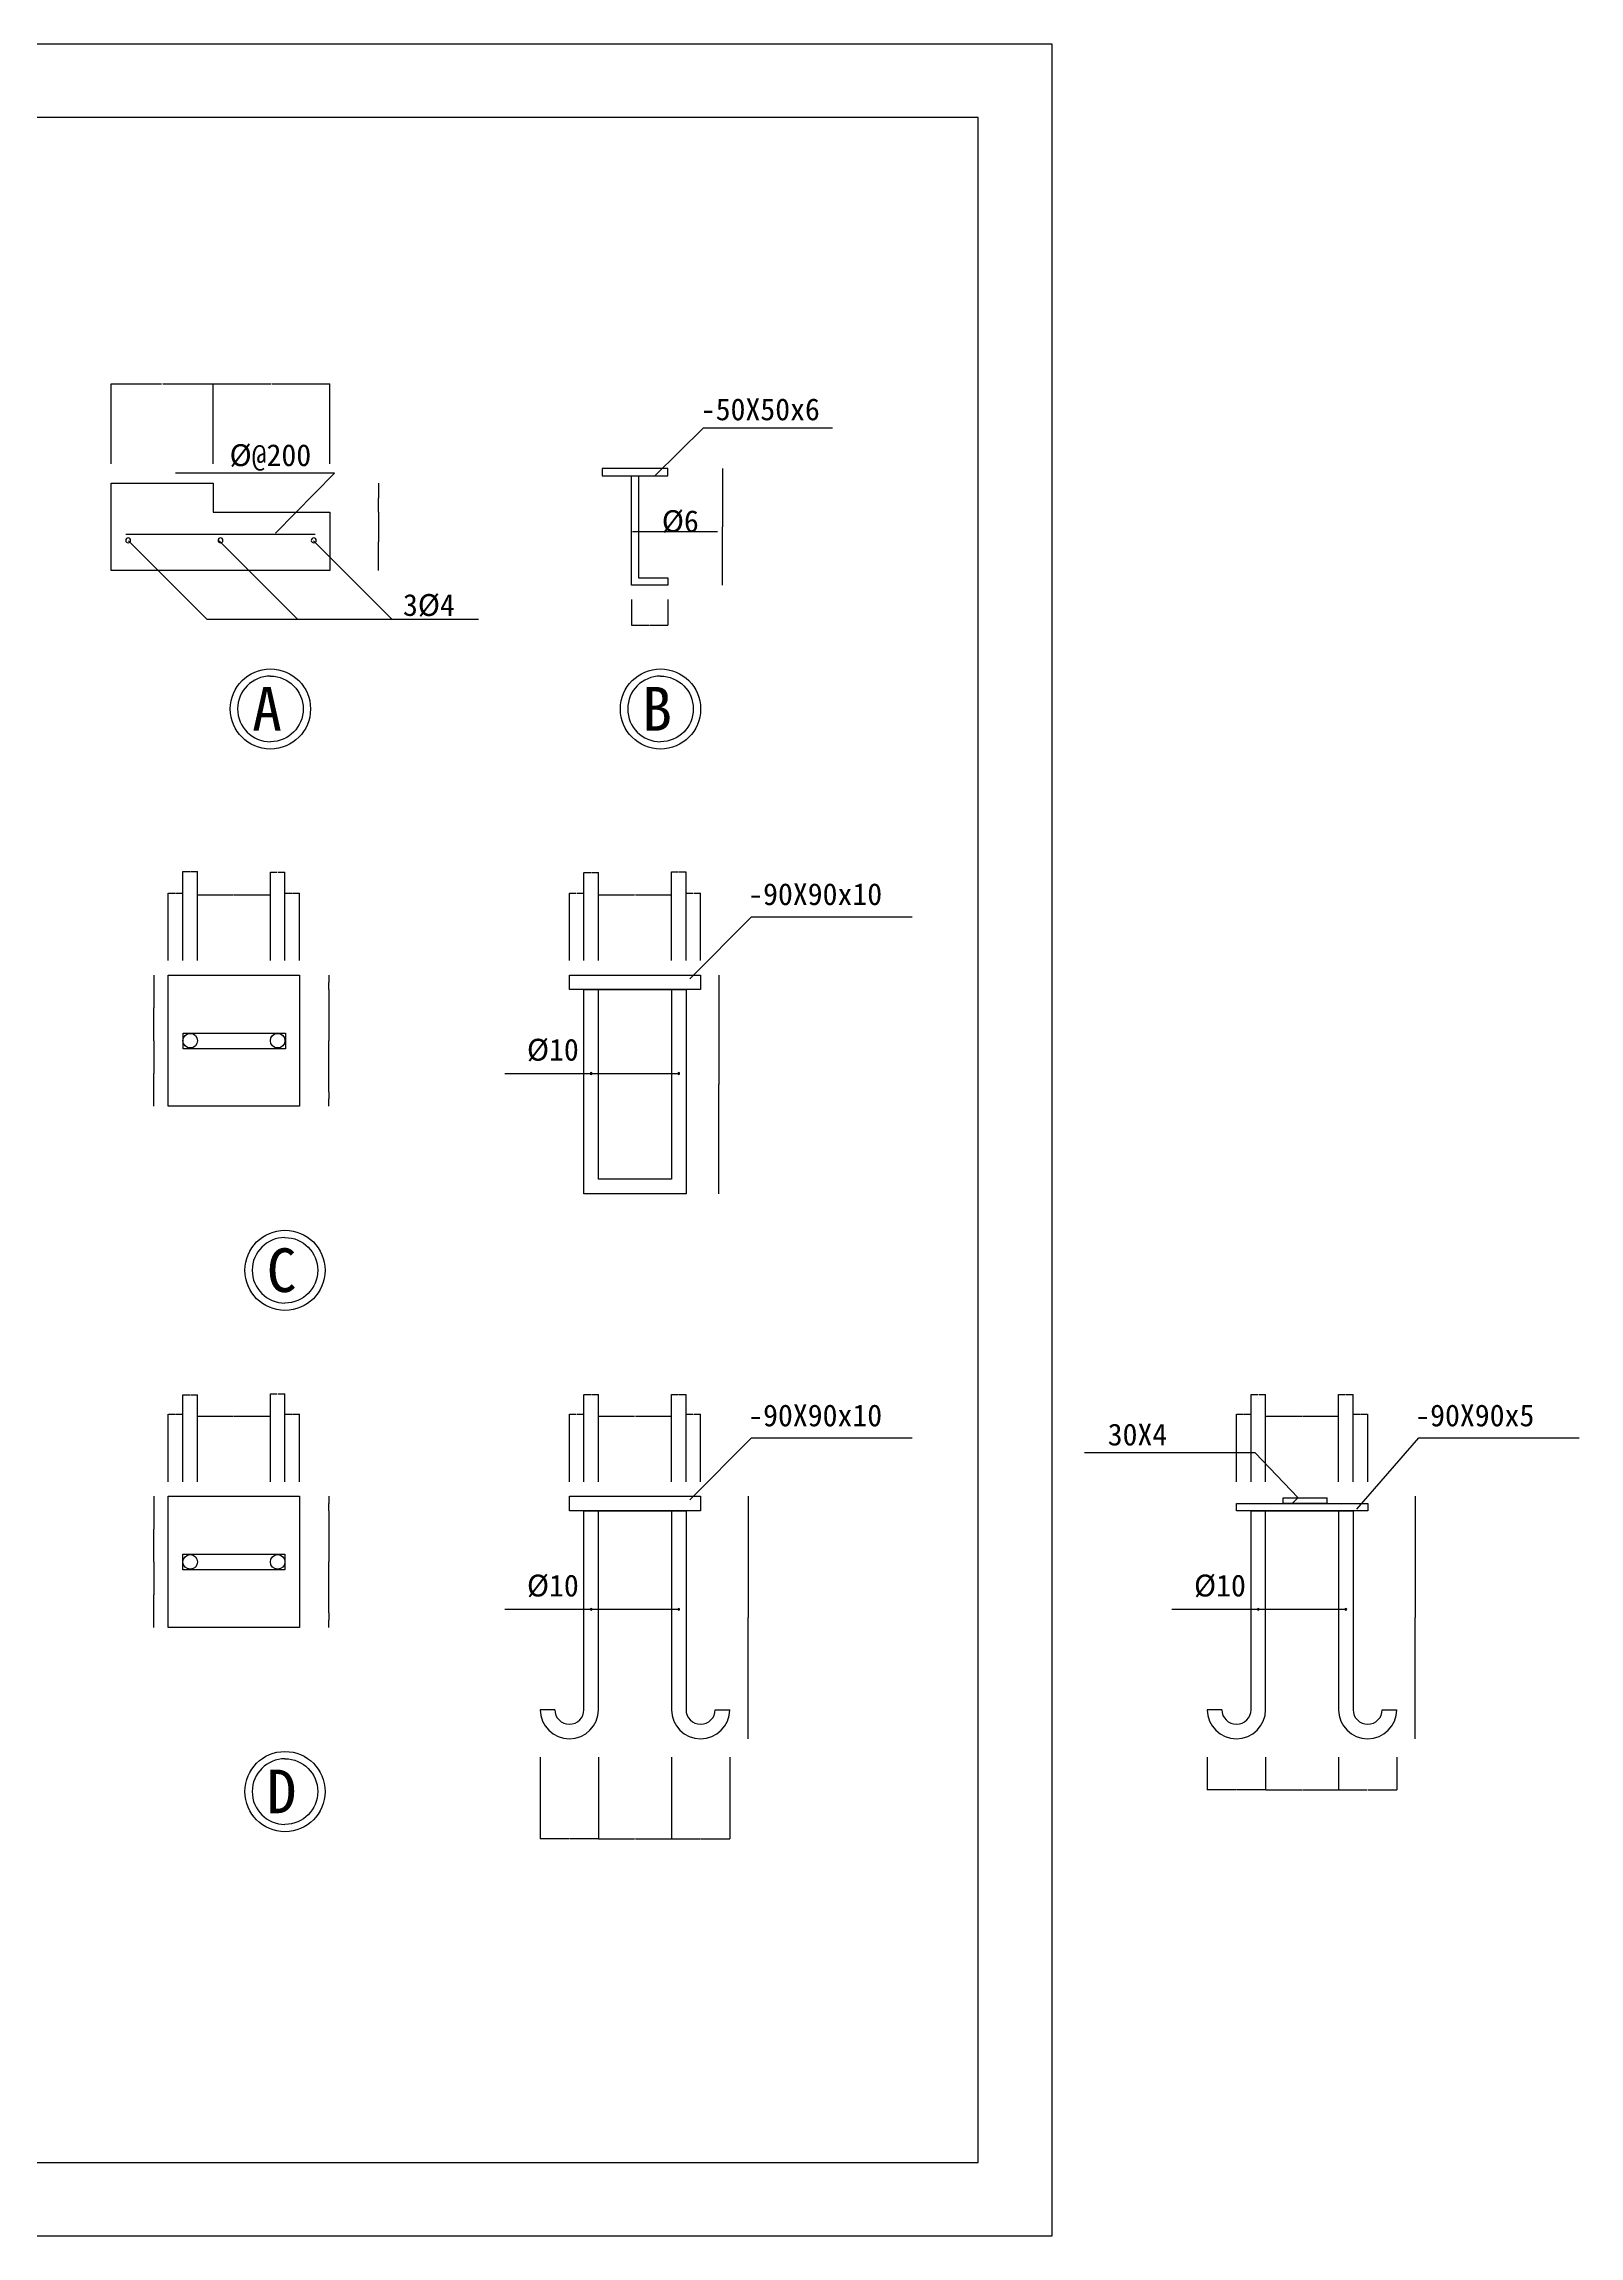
# Model space of a CAD drawing. Header units: metres. Extents: x -274867 to 0, y -9169 to 0.
# Drawn here: x -263324 to -259113, y -7769 to -1755 of the extents above; entities that cross this region are included whole.
import ezdxf

# ---------------------------------------------------------------- set-up
doc = ezdxf.new("R2010")
doc.units = ezdxf.units.M
for name, color, linetype in [('DIM', 3, 'Continuous'), ('MC', 4, 'Continuous'), ('PUB_TITLE', 4, 'Continuous'), ('WALL', 7, 'Continuous')]:
    doc.layers.add(name, color=color, linetype=linetype)
doc.dimstyles.get("Standard").update_dxf_attribs({"dimtxt": 2.5, "dimasz": 2.5, "dimexe": 1.25, "dimexo": 0.625, "dimtad": 1, "dimcen": 2.5, "dimazin": 3, "dimtfac": 1, "dimtmove": 0, "dimatfit": 3})

# ---------------------------------------------------------------- blocks, each defined once
blk = doc.blocks.new('*D57')
for p, q in [((-263139.56, -2907.13), (-263139.56, -2687.13)), ((-263139.31, -2687.13), (-263001.06, -2687.13)), ((-262998.06, -2687.13), (-262859.81, -2687.13)), ((-262859.56, -2907.13), (-262859.56, -2687.13))]:
    blk.add_line(p, q)
at = {"layer": 'Defpoints'}
for p in [(-263139.56, -2687.13), (-263139.56, -2907.13), (-262859.56, -2907.13)]:
    blk.add_point(p, dxfattribs=at)
at = {"layer": 'DIM', "insert": (-262999.56, -2687.13), "char_height": 1, "attachment_point": 5}
blk.add_mtext('140', dxfattribs=at)
blk = doc.blocks.new('*D58')
for p, q in [((-262859.56, -2907.13), (-262859.56, -2687.13)), ((-262859.31, -2687.13), (-262701.06, -2687.13)), ((-262698.06, -2687.13), (-262539.81, -2687.13)), ((-262539.56, -2907.13), (-262539.56, -2687.13))]:
    blk.add_line(p, q)
at = {"layer": 'Defpoints'}
for p in [(-262859.56, -2687.13), (-262859.56, -2907.13), (-262539.56, -2907.13)]:
    blk.add_point(p, dxfattribs=at)
at = {"layer": 'DIM', "insert": (-262699.56, -2687.13), "char_height": 1, "attachment_point": 5}
blk.add_mtext('160', dxfattribs=at)
blk = doc.blocks.new('*D59')
for p, q in [((-262406.68, -3001), (-262406.93, -3001)), ((-262406.43, -2959.51), (-262406.43, -3001)), ((-262406.43, -3039.51), (-262406.43, -3001)), ((-262406.43, -3001), (-262406.43, -3001)), ((-262406.18, -3001), (-262405.93, -3001))]:
    blk.add_line(p, q)
at = {"layer": 'Defpoints'}
for p in [(-262406.43, -2959.51), (-262406.43, -3001), (-262406.43, -3039.51)]:
    blk.add_point(p, dxfattribs=at)
at = {"layer": 'DIM', "insert": (-262406.43, -2999.875), "char_height": 1, "attachment_point": 5}
blk.add_mtext('40', dxfattribs=at)
blk = doc.blocks.new('*D60')
for p, q in [((-262406.43, -3039.51), (-262406.43, -3120.34)), ((-262406.68, -3120.34), (-262406.93, -3120.34)), ((-262406.43, -3199.51), (-262406.43, -3120.34)), ((-262406.43, -3120.34), (-262406.43, -3120.34)), ((-262406.18, -3120.34), (-262405.93, -3120.34))]:
    blk.add_line(p, q)
at = {"layer": 'Defpoints'}
for p in [(-262406.43, -3039.51), (-262406.43, -3120.34), (-262406.43, -3199.51)]:
    blk.add_point(p, dxfattribs=at)
at = {"layer": 'DIM', "insert": (-262406.43, -3119.215), "char_height": 1, "attachment_point": 5}
blk.add_mtext('80', dxfattribs=at)
blk = doc.blocks.new('*D61')
for p, q in [((-261712.73, -3279.22), (-261712.73, -3349.22)), ((-261612.73, -3279.22), (-261612.73, -3349.22)), ((-261712.48, -3349.22), (-261663.73, -3349.22)), ((-261661.73, -3349.22), (-261612.98, -3349.22))]:
    blk.add_line(p, q)
at = {"layer": 'Defpoints'}
for p in [(-261712.73, -3279.22), (-261612.73, -3279.22), (-261712.73, -3349.22)]:
    blk.add_point(p, dxfattribs=at)
at = {"layer": 'DIM', "insert": (-261662.73, -3349.22), "char_height": 1, "attachment_point": 5}
blk.add_mtext('25', dxfattribs=at)
blk = doc.blocks.new('*D62')
for p, q in [((-261462.73, -2919.22), (-261462.73, -3079.22)), ((-261462.98, -3079.22), (-261463.23, -3079.22)), ((-261462.73, -3239.22), (-261462.73, -3079.22)), ((-261462.73, -3079.22), (-261462.73, -3079.22)), ((-261462.48, -3079.22), (-261462.23, -3079.22))]:
    blk.add_line(p, q)
at = {"layer": 'Defpoints'}
for p in [(-261462.73, -2919.22), (-261462.73, -3079.22), (-261462.73, -3239.22)]:
    blk.add_point(p, dxfattribs=at)
at = {"layer": 'DIM', "insert": (-261462.73, -3078.095), "char_height": 1, "attachment_point": 5}
blk.add_mtext('80', dxfattribs=at)
blk = doc.blocks.new('*D63')
for p, q in [((-262982.73, -4269.22), (-262982.73, -4084.22)), ((-262982.48, -4084.22), (-262963.73, -4084.22)), ((-262961.73, -4084.22), (-262942.98, -4084.22)), ((-262942.73, -4269.22), (-262942.73, -4084.22))]:
    blk.add_line(p, q)
at = {"layer": 'Defpoints'}
for p in [(-262982.73, -4084.22), (-262982.73, -4269.22), (-262942.73, -4269.22)]:
    blk.add_point(p, dxfattribs=at)
at = {"layer": 'DIM', "insert": (-262962.73, -4084.22), "char_height": 1, "attachment_point": 5}
blk.add_mtext('10', dxfattribs=at)
blk = doc.blocks.new('*D64')
for p, q in [((-262942.73, -4269.22), (-262942.73, -4024.8)), ((-262942.48, -4024.8), (-262923.73, -4024.8)), ((-262921.73, -4024.8), (-262902.98, -4024.8)), ((-262902.73, -4269.22), (-262902.73, -4024.8))]:
    blk.add_line(p, q)
at = {"layer": 'Defpoints'}
for p in [(-262942.73, -4024.8), (-262942.73, -4269.22), (-262902.73, -4269.22)]:
    blk.add_point(p, dxfattribs=at)
at = {"layer": 'DIM', "insert": (-262922.73, -4024.8), "char_height": 1, "attachment_point": 5}
blk.add_mtext('10', dxfattribs=at)
blk = doc.blocks.new('*D65')
for p, q in [((-262902.73, -4269.22), (-262902.73, -4089.22)), ((-262902.48, -4089.22), (-262803.73, -4089.22)), ((-262801.73, -4089.22), (-262702.98, -4089.22)), ((-262702.73, -4269.22), (-262702.73, -4089.22))]:
    blk.add_line(p, q)
at = {"layer": 'Defpoints'}
for p in [(-262902.73, -4089.22), (-262902.73, -4269.22), (-262702.73, -4269.22)]:
    blk.add_point(p, dxfattribs=at)
at = {"layer": 'DIM', "insert": (-262802.73, -4089.22), "char_height": 1, "attachment_point": 5}
blk.add_mtext('50', dxfattribs=at)
blk = doc.blocks.new('*D66')
for p, q in [((-262702.73, -4269.22), (-262702.73, -4026.69)), ((-262702.48, -4026.69), (-262683.73, -4026.69)), ((-262681.73, -4026.69), (-262662.98, -4026.69)), ((-262662.73, -4269.22), (-262662.73, -4026.69))]:
    blk.add_line(p, q)
at = {"layer": 'Defpoints'}
for p in [(-262702.73, -4026.69), (-262702.73, -4269.22), (-262662.73, -4269.22)]:
    blk.add_point(p, dxfattribs=at)
at = {"layer": 'DIM', "insert": (-262682.73, -4026.69), "char_height": 1, "attachment_point": 5}
blk.add_mtext('10', dxfattribs=at)
blk = doc.blocks.new('*D67')
for p, q in [((-262662.73, -4269.22), (-262662.73, -4084.22)), ((-262662.48, -4084.22), (-262643.73, -4084.22)), ((-262641.73, -4084.22), (-262622.98, -4084.22)), ((-262622.73, -4269.22), (-262622.73, -4084.22))]:
    blk.add_line(p, q)
at = {"layer": 'Defpoints'}
for p in [(-262662.73, -4084.22), (-262662.73, -4269.22), (-262622.73, -4269.22)]:
    blk.add_point(p, dxfattribs=at)
at = {"layer": 'DIM', "insert": (-262642.73, -4084.22), "char_height": 1, "attachment_point": 5}
blk.add_mtext('10', dxfattribs=at)
blk = doc.blocks.new('*D68')
for p, q in [((-262542.73, -4629.22), (-262542.73, -4649.22)), ((-262542.98, -4649.22), (-262543.23, -4649.22)), ((-262542.73, -4669.22), (-262542.73, -4649.22)), ((-262542.73, -4649.22), (-262542.73, -4649.22)), ((-262542.48, -4649.22), (-262542.23, -4649.22))]:
    blk.add_line(p, q)
at = {"layer": 'Defpoints'}
for p in [(-262542.73, -4629.22), (-262542.73, -4649.22), (-262542.73, -4669.22)]:
    blk.add_point(p, dxfattribs=at)
at = {"layer": 'DIM', "insert": (-262542.73, -4648.095), "char_height": 1, "attachment_point": 5}
blk.add_mtext('10', dxfattribs=at)
blk = doc.blocks.new('*D69')
for p, q in [((-262542.73, -4349.22), (-262542.73, -4489.22)), ((-262542.98, -4489.22), (-262543.23, -4489.22)), ((-262542.73, -4629.22), (-262542.73, -4489.22)), ((-262542.73, -4489.22), (-262542.73, -4489.22)), ((-262542.48, -4489.22), (-262542.23, -4489.22))]:
    blk.add_line(p, q)
at = {"layer": 'Defpoints'}
for p in [(-262542.73, -4349.22), (-262542.73, -4489.22), (-262542.73, -4629.22)]:
    blk.add_point(p, dxfattribs=at)
at = {"layer": 'DIM', "insert": (-262542.73, -4488.095), "char_height": 1, "attachment_point": 5}
blk.add_mtext('70', dxfattribs=at)
blk = doc.blocks.new('*D70')
for p, q in [((-262542.98, -4329.22), (-262543.23, -4329.22)), ((-262542.73, -4309.22), (-262542.73, -4329.22)), ((-262542.73, -4349.22), (-262542.73, -4329.22)), ((-262542.73, -4329.22), (-262542.73, -4329.22)), ((-262542.48, -4329.22), (-262542.23, -4329.22))]:
    blk.add_line(p, q)
at = {"layer": 'Defpoints'}
for p in [(-262542.73, -4309.22), (-262542.73, -4329.22), (-262542.73, -4349.22)]:
    blk.add_point(p, dxfattribs=at)
at = {"layer": 'DIM', "insert": (-262542.73, -4328.095), "char_height": 1, "attachment_point": 5}
blk.add_mtext('10', dxfattribs=at)
blk = doc.blocks.new('*D71')
for p, q in [((-263022.73, -4489.22), (-263022.73, -4579.22)), ((-263022.98, -4579.22), (-263023.23, -4579.22)), ((-263022.73, -4669.22), (-263022.73, -4579.22)), ((-263022.73, -4579.22), (-263022.73, -4579.22)), ((-263022.48, -4579.22), (-263022.23, -4579.22))]:
    blk.add_line(p, q)
at = {"layer": 'Defpoints'}
for p in [(-263022.73, -4489.22), (-263022.73, -4579.22), (-263022.73, -4669.22)]:
    blk.add_point(p, dxfattribs=at)
at = {"layer": 'DIM', "insert": (-263022.73, -4578.095), "char_height": 1, "attachment_point": 5}
blk.add_mtext('45', dxfattribs=at)
blk = doc.blocks.new('*D72')
for p, q in [((-263022.73, -4309.22), (-263022.73, -4399.22)), ((-263022.98, -4399.22), (-263023.23, -4399.22)), ((-263022.73, -4489.22), (-263022.73, -4399.22)), ((-263022.73, -4399.22), (-263022.73, -4399.22)), ((-263022.48, -4399.22), (-263022.23, -4399.22))]:
    blk.add_line(p, q)
at = {"layer": 'Defpoints'}
for p in [(-263022.73, -4309.22), (-263022.73, -4399.22), (-263022.73, -4489.22)]:
    blk.add_point(p, dxfattribs=at)
at = {"layer": 'DIM', "insert": (-263022.73, -4398.095), "char_height": 1, "attachment_point": 5}
blk.add_mtext('45', dxfattribs=at)
blk = doc.blocks.new('*D73')
for p, q in [((-261562.73, -4269.22), (-261562.73, -4084.22)), ((-261562.48, -4084.22), (-261543.73, -4084.22)), ((-261541.73, -4084.22), (-261522.98, -4084.22)), ((-261522.73, -4269.22), (-261522.73, -4084.22))]:
    blk.add_line(p, q)
at = {"layer": 'Defpoints'}
for p in [(-261562.73, -4084.22), (-261562.73, -4269.22), (-261522.73, -4269.22)]:
    blk.add_point(p, dxfattribs=at)
at = {"layer": 'DIM', "insert": (-261542.73, -4084.22), "char_height": 1, "attachment_point": 5}
blk.add_mtext('10', dxfattribs=at)
blk = doc.blocks.new('*D74')
for p, q in [((-261602.73, -4269.22), (-261602.73, -4025.9)), ((-261602.48, -4025.9), (-261583.73, -4025.9)), ((-261581.73, -4025.9), (-261562.98, -4025.9)), ((-261562.73, -4269.22), (-261562.73, -4025.9))]:
    blk.add_line(p, q)
at = {"layer": 'Defpoints'}
for p in [(-261602.73, -4025.9), (-261602.73, -4269.22), (-261562.73, -4269.22)]:
    blk.add_point(p, dxfattribs=at)
at = {"layer": 'DIM', "insert": (-261582.73, -4025.9), "char_height": 1, "attachment_point": 5}
blk.add_mtext('10', dxfattribs=at)
blk = doc.blocks.new('*D75')
for p, q in [((-261802.73, -4269.22), (-261802.73, -4089.22)), ((-261802.48, -4089.22), (-261703.73, -4089.22)), ((-261701.73, -4089.22), (-261602.98, -4089.22)), ((-261602.73, -4269.22), (-261602.73, -4089.22))]:
    blk.add_line(p, q)
at = {"layer": 'Defpoints'}
for p in [(-261802.73, -4089.22), (-261802.73, -4269.22), (-261602.73, -4269.22)]:
    blk.add_point(p, dxfattribs=at)
at = {"layer": 'DIM', "insert": (-261702.73, -4089.22), "char_height": 1, "attachment_point": 5}
blk.add_mtext('50', dxfattribs=at)
blk = doc.blocks.new('*D76')
for p, q in [((-261842.73, -4269.22), (-261842.73, -4027.78)), ((-261842.48, -4027.78), (-261823.73, -4027.78)), ((-261821.73, -4027.78), (-261802.98, -4027.78)), ((-261802.73, -4269.22), (-261802.73, -4027.78))]:
    blk.add_line(p, q)
at = {"layer": 'Defpoints'}
for p in [(-261842.73, -4027.78), (-261842.73, -4269.22), (-261802.73, -4269.22)]:
    blk.add_point(p, dxfattribs=at)
at = {"layer": 'DIM', "insert": (-261822.73, -4027.78), "char_height": 1, "attachment_point": 5}
blk.add_mtext('10', dxfattribs=at)
blk = doc.blocks.new('*D77')
for p, q in [((-261882.73, -4269.22), (-261882.73, -4084.22)), ((-261882.48, -4084.22), (-261863.73, -4084.22)), ((-261861.73, -4084.22), (-261842.98, -4084.22)), ((-261842.73, -4269.22), (-261842.73, -4084.22))]:
    blk.add_line(p, q)
at = {"layer": 'Defpoints'}
for p in [(-261882.73, -4084.22), (-261882.73, -4269.22), (-261842.73, -4269.22)]:
    blk.add_point(p, dxfattribs=at)
at = {"layer": 'DIM', "insert": (-261862.73, -4084.22), "char_height": 1, "attachment_point": 5}
blk.add_mtext('10', dxfattribs=at)
blk = doc.blocks.new('*D78')
for p, q in [((-261472.73, -4309.22), (-261472.73, -4609.22)), ((-261472.98, -4609.22), (-261473.23, -4609.22)), ((-261472.73, -4909.22), (-261472.73, -4609.22)), ((-261472.73, -4609.22), (-261472.73, -4609.22)), ((-261472.48, -4609.22), (-261472.23, -4609.22))]:
    blk.add_line(p, q)
at = {"layer": 'Defpoints'}
for p in [(-261472.73, -4309.22), (-261472.73, -4609.22), (-261472.73, -4909.22)]:
    blk.add_point(p, dxfattribs=at)
at = {"layer": 'MC', "insert": (-261472.73, -4608.095), "char_height": 1, "attachment_point": 5}
blk.add_mtext('150', dxfattribs=at)
blk = doc.blocks.new('*D79')
for p, q in [((-261392.73, -5739.22), (-261392.73, -6071.87)), ((-261392.98, -6071.87), (-261393.23, -6071.87)), ((-261392.73, -6404.52), (-261392.73, -6071.87)), ((-261392.73, -6071.87), (-261392.73, -6071.87)), ((-261392.48, -6071.87), (-261392.23, -6071.87))]:
    blk.add_line(p, q)
at = {"layer": 'Defpoints'}
for p in [(-261392.73, -5739.22), (-261392.73, -6071.87), (-261392.73, -6404.52)]:
    blk.add_point(p, dxfattribs=at)
at = {"layer": 'DIM', "insert": (-261392.73, -6070.745), "char_height": 1, "attachment_point": 5}
blk.add_mtext('150', dxfattribs=at)
blk = doc.blocks.new('*D80')
for p, q in [((-263022.73, -5919.22), (-263022.73, -6009.22)), ((-263022.98, -6009.22), (-263023.23, -6009.22)), ((-263022.73, -6099.22), (-263022.73, -6009.22)), ((-263022.73, -6009.22), (-263022.73, -6009.22)), ((-263022.48, -6009.22), (-263022.23, -6009.22))]:
    blk.add_line(p, q)
at = {"layer": 'Defpoints'}
for p in [(-263022.73, -5919.22), (-263022.73, -6009.22), (-263022.73, -6099.22)]:
    blk.add_point(p, dxfattribs=at)
at = {"layer": 'DIM', "insert": (-263022.73, -6008.095), "char_height": 1, "attachment_point": 5}
blk.add_mtext('45', dxfattribs=at)
blk = doc.blocks.new('*D81')
for p, q in [((-262542.73, -5779.22), (-262542.73, -5919.22)), ((-262542.98, -5919.22), (-262543.23, -5919.22)), ((-262542.73, -6059.22), (-262542.73, -5919.22)), ((-262542.73, -5919.22), (-262542.73, -5919.22)), ((-262542.48, -5919.22), (-262542.23, -5919.22))]:
    blk.add_line(p, q)
at = {"layer": 'Defpoints'}
for p in [(-262542.73, -5779.22), (-262542.73, -5919.22), (-262542.73, -6059.22)]:
    blk.add_point(p, dxfattribs=at)
at = {"layer": 'DIM', "insert": (-262542.73, -5918.095), "char_height": 1, "attachment_point": 5}
blk.add_mtext('70', dxfattribs=at)
blk = doc.blocks.new('*D82')
for p, q in [((-262542.73, -6059.22), (-262542.73, -6079.22)), ((-262542.98, -6079.22), (-262543.23, -6079.22)), ((-262542.73, -6099.22), (-262542.73, -6079.22)), ((-262542.73, -6079.22), (-262542.73, -6079.22)), ((-262542.48, -6079.22), (-262542.23, -6079.22))]:
    blk.add_line(p, q)
at = {"layer": 'Defpoints'}
for p in [(-262542.73, -6059.22), (-262542.73, -6079.22), (-262542.73, -6099.22)]:
    blk.add_point(p, dxfattribs=at)
at = {"layer": 'DIM', "insert": (-262542.73, -6078.095), "char_height": 1, "attachment_point": 5}
blk.add_mtext('10', dxfattribs=at)
blk = doc.blocks.new('*D83')
for p, q in [((-261882.73, -5699.22), (-261882.73, -5514.22)), ((-261882.48, -5514.22), (-261863.73, -5514.22)), ((-261861.73, -5514.22), (-261842.98, -5514.22)), ((-261842.73, -5699.22), (-261842.73, -5514.22))]:
    blk.add_line(p, q)
at = {"layer": 'Defpoints'}
for p in [(-261882.73, -5514.22), (-261882.73, -5699.22), (-261842.73, -5699.22)]:
    blk.add_point(p, dxfattribs=at)
at = {"layer": 'DIM', "insert": (-261862.73, -5514.22), "char_height": 1, "attachment_point": 5}
blk.add_mtext('10', dxfattribs=at)
blk = doc.blocks.new('*D84')
for p, q in [((-261842.73, -5699.22), (-261842.73, -5460.11)), ((-261842.48, -5460.11), (-261823.73, -5460.11)), ((-261821.73, -5460.11), (-261802.98, -5460.11)), ((-261802.73, -5699.22), (-261802.73, -5460.11))]:
    blk.add_line(p, q)
at = {"layer": 'Defpoints'}
for p in [(-261842.73, -5460.11), (-261842.73, -5699.22), (-261802.73, -5699.22)]:
    blk.add_point(p, dxfattribs=at)
at = {"layer": 'DIM', "insert": (-261822.73, -5460.11), "char_height": 1, "attachment_point": 5}
blk.add_mtext('10', dxfattribs=at)
blk = doc.blocks.new('*D85')
for p, q in [((-261802.73, -5699.22), (-261802.73, -5519.22)), ((-261802.48, -5519.22), (-261703.73, -5519.22)), ((-261701.73, -5519.22), (-261602.98, -5519.22)), ((-261602.73, -5699.22), (-261602.73, -5519.22))]:
    blk.add_line(p, q)
at = {"layer": 'Defpoints'}
for p in [(-261802.73, -5519.22), (-261802.73, -5699.22), (-261602.73, -5699.22)]:
    blk.add_point(p, dxfattribs=at)
at = {"layer": 'DIM', "insert": (-261702.73, -5519.22), "char_height": 1, "attachment_point": 5}
blk.add_mtext('50', dxfattribs=at)
blk = doc.blocks.new('*D86')
for p, q in [((-261602.73, -5699.22), (-261602.73, -5460.11)), ((-261602.48, -5460.11), (-261583.73, -5460.11)), ((-261581.73, -5460.11), (-261562.98, -5460.11)), ((-261562.73, -5699.22), (-261562.73, -5460.11))]:
    blk.add_line(p, q)
at = {"layer": 'Defpoints'}
for p in [(-261602.73, -5460.11), (-261602.73, -5699.22), (-261562.73, -5699.22)]:
    blk.add_point(p, dxfattribs=at)
at = {"layer": 'DIM', "insert": (-261582.73, -5460.11), "char_height": 1, "attachment_point": 5}
blk.add_mtext('10', dxfattribs=at)
blk = doc.blocks.new('*D87')
for p, q in [((-261562.73, -5699.22), (-261562.73, -5514.22)), ((-261562.48, -5514.22), (-261543.73, -5514.22)), ((-261541.73, -5514.22), (-261522.98, -5514.22)), ((-261522.73, -5699.22), (-261522.73, -5514.22))]:
    blk.add_line(p, q)
at = {"layer": 'Defpoints'}
for p in [(-261562.73, -5514.22), (-261562.73, -5699.22), (-261522.73, -5699.22)]:
    blk.add_point(p, dxfattribs=at)
at = {"layer": 'DIM', "insert": (-261542.73, -5514.22), "char_height": 1, "attachment_point": 5}
blk.add_mtext('10', dxfattribs=at)
blk = doc.blocks.new('*D88')
for p, q in [((-263022.73, -5739.22), (-263022.73, -5829.22)), ((-263022.98, -5829.22), (-263023.23, -5829.22)), ((-263022.73, -5919.22), (-263022.73, -5829.22)), ((-263022.73, -5829.22), (-263022.73, -5829.22)), ((-263022.48, -5829.22), (-263022.23, -5829.22))]:
    blk.add_line(p, q)
at = {"layer": 'Defpoints'}
for p in [(-263022.73, -5739.22), (-263022.73, -5829.22), (-263022.73, -5919.22)]:
    blk.add_point(p, dxfattribs=at)
at = {"layer": 'DIM', "insert": (-263022.73, -5828.095), "char_height": 1, "attachment_point": 5}
blk.add_mtext('45', dxfattribs=at)
blk = doc.blocks.new('*D89')
for p, q in [((-262542.98, -5759.22), (-262543.23, -5759.22)), ((-262542.73, -5739.22), (-262542.73, -5759.22)), ((-262542.73, -5779.22), (-262542.73, -5759.22)), ((-262542.73, -5759.22), (-262542.73, -5759.22)), ((-262542.48, -5759.22), (-262542.23, -5759.22))]:
    blk.add_line(p, q)
at = {"layer": 'Defpoints'}
for p in [(-262542.73, -5739.22), (-262542.73, -5759.22), (-262542.73, -5779.22)]:
    blk.add_point(p, dxfattribs=at)
at = {"layer": 'DIM', "insert": (-262542.73, -5758.095), "char_height": 1, "attachment_point": 5}
blk.add_mtext('10', dxfattribs=at)
blk = doc.blocks.new('*D90')
for p, q in [((-262662.73, -5699.22), (-262662.73, -5514.22)), ((-262662.48, -5514.22), (-262643.73, -5514.22)), ((-262641.73, -5514.22), (-262622.98, -5514.22)), ((-262622.73, -5699.22), (-262622.73, -5514.22))]:
    blk.add_line(p, q)
at = {"layer": 'Defpoints'}
for p in [(-262662.73, -5514.22), (-262662.73, -5699.22), (-262622.73, -5699.22)]:
    blk.add_point(p, dxfattribs=at)
at = {"layer": 'DIM', "insert": (-262642.73, -5514.22), "char_height": 1, "attachment_point": 5}
blk.add_mtext('10', dxfattribs=at)
blk = doc.blocks.new('*D91')
for p, q in [((-262702.73, -5699.22), (-262702.73, -5458.38)), ((-262702.48, -5458.38), (-262683.73, -5458.38)), ((-262681.73, -5458.38), (-262662.98, -5458.38)), ((-262662.73, -5699.22), (-262662.73, -5458.38))]:
    blk.add_line(p, q)
at = {"layer": 'Defpoints'}
for p in [(-262702.73, -5458.38), (-262702.73, -5699.22), (-262662.73, -5699.22)]:
    blk.add_point(p, dxfattribs=at)
at = {"layer": 'DIM', "insert": (-262682.73, -5458.38), "char_height": 1, "attachment_point": 5}
blk.add_mtext('10', dxfattribs=at)
blk = doc.blocks.new('*D92')
for p, q in [((-262902.73, -5699.22), (-262902.73, -5519.22)), ((-262902.48, -5519.22), (-262803.73, -5519.22)), ((-262801.73, -5519.22), (-262702.98, -5519.22)), ((-262702.73, -5699.22), (-262702.73, -5519.22))]:
    blk.add_line(p, q)
at = {"layer": 'Defpoints'}
for p in [(-262902.73, -5519.22), (-262902.73, -5699.22), (-262702.73, -5699.22)]:
    blk.add_point(p, dxfattribs=at)
at = {"layer": 'DIM', "insert": (-262802.73, -5519.22), "char_height": 1, "attachment_point": 5}
blk.add_mtext('50', dxfattribs=at)
blk = doc.blocks.new('*D93')
for p, q in [((-262942.73, -5699.22), (-262942.73, -5461.02)), ((-262942.48, -5461.02), (-262923.73, -5461.02)), ((-262921.73, -5461.02), (-262902.98, -5461.02)), ((-262902.73, -5699.22), (-262902.73, -5461.02))]:
    blk.add_line(p, q)
at = {"layer": 'Defpoints'}
for p in [(-262942.73, -5461.02), (-262942.73, -5699.22), (-262902.73, -5699.22)]:
    blk.add_point(p, dxfattribs=at)
at = {"layer": 'DIM', "insert": (-262922.73, -5461.02), "char_height": 1, "attachment_point": 5}
blk.add_mtext('10', dxfattribs=at)
blk = doc.blocks.new('*D94')
for p, q in [((-262982.73, -5699.22), (-262982.73, -5514.22)), ((-262982.48, -5514.22), (-262963.73, -5514.22)), ((-262961.73, -5514.22), (-262942.98, -5514.22)), ((-262942.73, -5699.22), (-262942.73, -5514.22))]:
    blk.add_line(p, q)
at = {"layer": 'Defpoints'}
for p in [(-262982.73, -5514.22), (-262982.73, -5699.22), (-262942.73, -5699.22)]:
    blk.add_point(p, dxfattribs=at)
at = {"layer": 'DIM', "insert": (-262962.73, -5514.22), "char_height": 1, "attachment_point": 5}
blk.add_mtext('10', dxfattribs=at)
blk = doc.blocks.new('*D95')
for p, q in [((-261802.73, -6454.52), (-261802.73, -6679.22)), ((-261602.73, -6454.52), (-261602.73, -6679.22)), ((-261802.48, -6679.22), (-261703.73, -6679.22)), ((-261701.73, -6679.22), (-261602.98, -6679.22))]:
    blk.add_line(p, q)
at = {"layer": 'Defpoints'}
for p in [(-261802.73, -6454.52), (-261602.73, -6454.52), (-261802.73, -6679.22)]:
    blk.add_point(p, dxfattribs=at)
at = {"layer": 'DIM', "insert": (-261702.73, -6679.22), "char_height": 1, "attachment_point": 5}
blk.add_mtext('50', dxfattribs=at)
blk = doc.blocks.new('*D96')
for p, q in [((-261602.73, -6454.52), (-261602.73, -6679.22)), ((-261442.73, -6454.52), (-261442.73, -6679.22)), ((-261602.48, -6679.22), (-261523.73, -6679.22)), ((-261521.73, -6679.22), (-261442.98, -6679.22))]:
    blk.add_line(p, q)
at = {"layer": 'Defpoints'}
for p in [(-261602.73, -6454.52), (-261442.73, -6454.52), (-261602.73, -6679.22)]:
    blk.add_point(p, dxfattribs=at)
at = {"layer": 'DIM', "insert": (-261522.73, -6679.22), "char_height": 1, "attachment_point": 5}
blk.add_mtext('40', dxfattribs=at)
blk = doc.blocks.new('*D97')
for p, q in [((-261962.73, -6454.52), (-261962.73, -6679.22)), ((-261802.73, -6454.52), (-261802.73, -6679.22)), ((-261883.73, -6679.22), (-261962.98, -6679.22)), ((-261802.48, -6679.22), (-261881.73, -6679.22))]:
    blk.add_line(p, q)
at = {"layer": 'Defpoints'}
for p in [(-261962.73, -6454.52), (-261802.73, -6454.52), (-261802.73, -6679.22)]:
    blk.add_point(p, dxfattribs=at)
at = {"layer": 'DIM', "insert": (-261882.73, -6679.22), "char_height": 1, "attachment_point": 5}
blk.add_mtext('40', dxfattribs=at)
blk = doc.blocks.new('*D102')
for p, q in [((-259563.08, -5739.22), (-259563.08, -6071.87)), ((-259563.33, -6071.87), (-259563.58, -6071.87)), ((-259563.08, -6404.52), (-259563.08, -6071.87)), ((-259563.08, -6071.87), (-259563.08, -6071.87)), ((-259562.83, -6071.87), (-259562.58, -6071.87))]:
    blk.add_line(p, q)
at = {"layer": 'Defpoints'}
for p in [(-259563.08, -5739.22), (-259563.08, -6071.87), (-259563.08, -6404.52)]:
    blk.add_point(p, dxfattribs=at)
at = {"layer": 'DIM', "insert": (-259563.08, -6070.745), "char_height": 1, "attachment_point": 5}
blk.add_mtext('150', dxfattribs=at)
blk = doc.blocks.new('*D103')
for p, q in [((-260133.08, -6454.52), (-260133.08, -6544.52)), ((-259973.08, -6454.52), (-259973.08, -6544.52)), ((-260054.08, -6544.52), (-260133.33, -6544.52)), ((-259972.83, -6544.52), (-260052.08, -6544.52))]:
    blk.add_line(p, q)
at = {"layer": 'Defpoints'}
for p in [(-260133.08, -6454.52), (-259973.08, -6454.52), (-259973.08, -6544.52)]:
    blk.add_point(p, dxfattribs=at)
at = {"layer": 'DIM', "insert": (-260053.08, -6544.52), "char_height": 1, "attachment_point": 5}
blk.add_mtext('40', dxfattribs=at)
blk = doc.blocks.new('*D104')
for p, q in [((-259773.08, -6454.52), (-259773.08, -6544.52)), ((-259613.08, -6454.52), (-259613.08, -6544.52)), ((-259772.83, -6544.52), (-259694.08, -6544.52)), ((-259692.08, -6544.52), (-259613.33, -6544.52))]:
    blk.add_line(p, q)
at = {"layer": 'Defpoints'}
for p in [(-259773.08, -6454.52), (-259613.08, -6454.52), (-259773.08, -6544.52)]:
    blk.add_point(p, dxfattribs=at)
at = {"layer": 'DIM', "insert": (-259693.08, -6544.52), "char_height": 1, "attachment_point": 5}
blk.add_mtext('40', dxfattribs=at)
blk = doc.blocks.new('*D105')
for p, q in [((-259973.08, -6454.52), (-259973.08, -6544.52)), ((-259773.08, -6454.52), (-259773.08, -6544.52)), ((-259972.83, -6544.52), (-259874.08, -6544.52)), ((-259872.08, -6544.52), (-259773.33, -6544.52))]:
    blk.add_line(p, q)
at = {"layer": 'Defpoints'}
for p in [(-259973.08, -6454.52), (-259773.08, -6454.52), (-259973.08, -6544.52)]:
    blk.add_point(p, dxfattribs=at)
at = {"layer": 'DIM', "insert": (-259873.08, -6544.52), "char_height": 1, "attachment_point": 5}
blk.add_mtext('50', dxfattribs=at)
blk = doc.blocks.new('*D106')
for p, q in [((-259733.08, -5699.22), (-259733.08, -5514.22)), ((-259732.83, -5514.22), (-259714.08, -5514.22)), ((-259712.08, -5514.22), (-259693.33, -5514.22)), ((-259693.08, -5699.22), (-259693.08, -5514.22))]:
    blk.add_line(p, q)
at = {"layer": 'Defpoints'}
for p in [(-259733.08, -5514.22), (-259733.08, -5699.22), (-259693.08, -5699.22)]:
    blk.add_point(p, dxfattribs=at)
at = {"layer": 'DIM', "insert": (-259713.08, -5514.22), "char_height": 1, "attachment_point": 5}
blk.add_mtext('10', dxfattribs=at)
blk = doc.blocks.new('*D107')
for p, q in [((-259773.08, -5699.22), (-259773.08, -5460.11)), ((-259772.83, -5460.11), (-259754.08, -5460.11)), ((-259752.08, -5460.11), (-259733.33, -5460.11)), ((-259733.08, -5699.22), (-259733.08, -5460.11))]:
    blk.add_line(p, q)
at = {"layer": 'Defpoints'}
for p in [(-259773.08, -5460.11), (-259773.08, -5699.22), (-259733.08, -5699.22)]:
    blk.add_point(p, dxfattribs=at)
at = {"layer": 'DIM', "insert": (-259753.08, -5460.11), "char_height": 1, "attachment_point": 5}
blk.add_mtext('10', dxfattribs=at)
blk = doc.blocks.new('*D108')
for p, q in [((-259973.08, -5699.22), (-259973.08, -5519.22)), ((-259972.83, -5519.22), (-259874.08, -5519.22)), ((-259872.08, -5519.22), (-259773.33, -5519.22)), ((-259773.08, -5699.22), (-259773.08, -5519.22))]:
    blk.add_line(p, q)
at = {"layer": 'Defpoints'}
for p in [(-259973.08, -5519.22), (-259973.08, -5699.22), (-259773.08, -5699.22)]:
    blk.add_point(p, dxfattribs=at)
at = {"layer": 'DIM', "insert": (-259873.08, -5519.22), "char_height": 1, "attachment_point": 5}
blk.add_mtext('50', dxfattribs=at)
blk = doc.blocks.new('*D109')
for p, q in [((-260013.08, -5699.22), (-260013.08, -5460.11)), ((-260012.83, -5460.11), (-259994.08, -5460.11)), ((-259992.08, -5460.11), (-259973.33, -5460.11)), ((-259973.08, -5699.22), (-259973.08, -5460.11))]:
    blk.add_line(p, q)
at = {"layer": 'Defpoints'}
for p in [(-260013.08, -5460.11), (-260013.08, -5699.22), (-259973.08, -5699.22)]:
    blk.add_point(p, dxfattribs=at)
at = {"layer": 'DIM', "insert": (-259993.08, -5460.11), "char_height": 1, "attachment_point": 5}
blk.add_mtext('10', dxfattribs=at)
blk = doc.blocks.new('*D110')
for p, q in [((-260053.08, -5699.22), (-260053.08, -5514.22)), ((-260052.83, -5514.22), (-260034.08, -5514.22)), ((-260032.08, -5514.22), (-260013.33, -5514.22)), ((-260013.08, -5699.22), (-260013.08, -5514.22))]:
    blk.add_line(p, q)
at = {"layer": 'Defpoints'}
for p in [(-260053.08, -5514.22), (-260053.08, -5699.22), (-260013.08, -5699.22)]:
    blk.add_point(p, dxfattribs=at)
at = {"layer": 'DIM', "insert": (-260033.08, -5514.22), "char_height": 1, "attachment_point": 5}
blk.add_mtext('10', dxfattribs=at)

msp = doc.modelspace()

# ---------------------------------------------------------------- hatches: boundary and pattern name
at = {"layer": 'MC'}
h = msp.add_hatch(dxfattribs=at)
h.set_pattern_fill('ANSI32', scale=100)
h.paths.add_polyline_path([(-261792.73, -2919.22), (-261792.73, -2939.22), (-261647.92, -2939.22), (-261627.65, -2919.22)])
h = msp.add_hatch(dxfattribs=at)
h.set_pattern_fill('ANSI32', scale=100)
h.paths.add_polyline_path([(-259924.66, -5743.22), (-259924.66, -5759.22), (-259804.66, -5759.22), (-259804.66, -5743.22)])

# ---------------------------------------------------------------- linework, layer by layer
for points in [[(-262702.73, -3489.22, 1), (-262702.73, -3669.22, 1)], [(-262702.73, -3489.22, -1), (-262702.73, -3669.22, -1)], [(-261632.73, -3489.22, 1), (-261632.73, -3669.22, 1)], [(-261632.73, -3489.22, -1), (-261632.73, -3669.22, -1)], [(-262662.73, -5029.22, 1), (-262662.73, -5209.22, 1)], [(-262662.73, -5029.22, -1), (-262662.73, -5209.22, -1)], [(-262662.73, -6459.22, 1), (-262662.73, -6639.22, 1)], [(-262662.73, -6459.22, -1), (-262662.73, -6639.22, -1)]]:
    msp.add_lwpolyline(points, format="xyb")
for centre in [(-262702.73, -3579.22), (-261632.73, -3579.22), (-262662.73, -5119.22), (-262662.73, -6549.22)]:
    msp.add_circle(centre, 110)
at = {"layer": 'DIM'}
msp.add_lwpolyline([(-261647.92, -2939.22), (-261515.27, -2808.34), (-261160.94, -2808.34)], dxfattribs=at)
at = {"layer": 'MC'}
for p, q in [((-260002.02, -5620.1), (-260470, -5620.1)), ((-259883.9, -5743.22), (-260002.02, -5620.1)), ((-259924.66, -5759.22), (-259924.66, -5743.22)), ((-259924.66, -5743.22), (-259804.66, -5743.22)), ((-259804.66, -5759.22), (-259924.66, -5759.22)), ((-259804.66, -5759.22), (-259804.66, -5743.22)), ((-261922.73, -6324.52), (-261962.73, -6324.52)), ((-261482.73, -6324.52), (-261442.73, -6324.52)), ((-260093.08, -6324.52), (-260133.08, -6324.52)), ((-259653.08, -6324.52), (-259613.08, -6324.52))]:
    msp.add_line(p, q, dxfattribs=at)
for points in [[(-262689.18, -3096.85), (-262527.16, -2932.26), (-262962.94, -2932.26)], [(-261692.73, -2939.22), (-261692.73, -3219.22), (-261612.73, -3219.22), (-261612.73, -3239.22), (-261712.73, -3239.22), (-261712.73, -2939.22), (-261692.73, -2939.22)], [(-263099.56, -3099.51), (-262579.56, -3099.51)], [(-263092.4, -3118.09), (-262877.45, -3332.74), (-262381.24, -3332.74)], [(-262843.15, -3118.09), (-262628.2, -3332.74), (-262131.99, -3332.74)], [(-262584.75, -3118.09), (-262369.81, -3332.74), (-262136.56, -3332.74)], [(-261709.81, -3092.74), (-261476.56, -3092.74)], [(-261552.73, -4319.22), (-261382.73, -4149.22), (-260942.73, -4149.22)], [(-261602.73, -4349.22), (-261602.73, -4869.22), (-261802.73, -4869.22), (-261802.73, -4349.22)], [(-262059.81, -4579.22), (-261582.73, -4579.22)], [(-261552.73, -5749.22), (-261382.73, -5579.22), (-260942.73, -5579.22)], [(-259723.08, -5774.22), (-259553.08, -5579.22), (-259113.08, -5579.22)], [(-261842.73, -6324.52), (-261842.73, -5779.22), (-261562.73, -5779.22), (-261562.73, -6324.52)], [(-261802.73, -6324.52), (-261802.73, -5779.22)], [(-261602.73, -5779.22), (-261602.73, -6324.52)], [(-260013.08, -6324.52), (-260013.08, -5779.22), (-259733.08, -5779.22), (-259733.08, -6324.52)], [(-259973.08, -6324.52), (-259973.08, -5779.22)], [(-259773.08, -5779.22), (-259773.08, -6324.52)], [(-262059.81, -6049.22), (-261582.73, -6049.22)], [(-260230.15, -6049.22), (-259753.08, -6049.22)]]:
    msp.add_lwpolyline(points, dxfattribs=at)
for points in [[(-263139.56, -2959.51), (-262859.56, -2959.51), (-262859.56, -3039.51), (-262539.56, -3039.51), (-262539.56, -3199.51), (-263139.56, -3199.51)], [(-262982.73, -4309.22), (-262622.73, -4309.22), (-262622.73, -4669.22), (-262982.73, -4669.22)], [(-261842.73, -4349.22), (-261562.73, -4349.22), (-261562.73, -4909.22), (-261842.73, -4909.22)], [(-262942.06, -4468.49), (-262661.69, -4468.49), (-262661.69, -4511.66), (-262942.06, -4511.66)], [(-262982.73, -5739.22), (-262622.73, -5739.22), (-262622.73, -6099.22), (-262982.73, -6099.22)], [(-262942.53, -5898.15), (-262663.03, -5898.15), (-262663.03, -5940.46), (-262942.53, -5940.46)]]:
    msp.add_lwpolyline(points, close=True, dxfattribs=at)
for points in [[(-263099.57, -3116.75, 1), (-263086.07, -3116.75, 1)], [(-262846.42, -3116.75, 1), (-262832.92, -3116.75, 1)], [(-262590.49, -3116.75, 1), (-262576.99, -3116.75, 1)], [(-261825.25, -4579.22, 1), (-261820.2, -4579.22, 1)], [(-261585.25, -4579.22, 1), (-261580.2, -4579.22, 1)], [(-261825.25, -6049.22, 1), (-261820.2, -6049.22, 1)], [(-261585.25, -6049.22, 1), (-261580.2, -6049.22, 1)], [(-259995.6, -6049.22, 1), (-259990.55, -6049.22, 1)], [(-259755.6, -6049.22, 1), (-259750.55, -6049.22, 1)]]:
    msp.add_lwpolyline(points, format="xyb", close=True, dxfattribs=at)
for centre in [(-262922.73, -4489.22), (-262682.73, -4489.22), (-262922.73, -5919.22), (-262682.73, -5919.22)]:
    msp.add_circle(centre, 20, dxfattribs=at)
for centre, radius in [((-261882.73, -6324.52), 80), ((-261882.73, -6324.52), 40), ((-261522.73, -6324.52), 80), ((-261522.73, -6324.52), 40), ((-260053.08, -6324.52), 80), ((-260053.08, -6324.52), 40), ((-259693.08, -6324.52), 80), ((-259693.08, -6324.52), 40)]:
    msp.add_arc(centre, radius, 180, 0, dxfattribs=at)
at = {"layer": 'PUB_TITLE'}
for points in [[(-269064.27, -7768.83), (-269064.27, -1754.58), (-260559.27, -1754.58), (-260559.27, -7768.83)], [(-268558.02, -7566.33), (-260761.77, -7566.33), (-260761.77, -1957.08), (-268558.02, -1957.08)]]:
    msp.add_lwpolyline(points, close=True, dxfattribs=at)
at = {"layer": 'WALL'}
for points in [[(-261612.73, -2919.22), (-261792.73, -2919.22), (-261792.73, -2939.22), (-261612.73, -2939.22)], [(-261882.73, -4309.22), (-261522.73, -4309.22), (-261522.73, -4349.22), (-261882.73, -4349.22)], [(-261882.73, -5739.22), (-261522.73, -5739.22), (-261522.73, -5779.22), (-261882.73, -5779.22)], [(-260053.08, -5759.22), (-259693.08, -5759.22), (-259693.08, -5779.22), (-260053.08, -5779.22)]]:
    msp.add_lwpolyline(points, close=True, dxfattribs=at)

# ---------------------------------------------------------------- texts
for s, p in [('A', (-262752.84, -3638.79)), ('B', (-261682.84, -3638.79)), ('C', (-262712.84, -5178.79)), ('D', (-262712.84, -6608.79))]:
    msp.add_text(s, height=120).set_placement(p)
at = {"layer": 'DIM'}
for s, p in [('-50X50x6', (-261522.23, -2787.21)), ('%%C@200', (-262814.74, -2912.9)), ('%%C6', (-261629.11, -3093.94)), ('3%%C4', (-262339.11, -3323.94)), ('-90X90x10', (-261392.23, -4117.21)), ('%%C10', (-261999.11, -4543.94)), ('-90X90x10', (-261392.23, -5547.21)), ('-90X90x5', (-259562.58, -5547.21)), ('30X4', (-260406.18, -5599.69)), ('%%C10', (-261999.11, -6013.94)), ('%%C10', (-260169.46, -6013.94))]:
    msp.add_text(s, height=60, dxfattribs=at).set_placement(p)

# ---------------------------------------------------------------- dimensions: what is measured, and where the dimension line sits
for base, p1, p2, text, picture, middle in [((-263139.56, -2687.13), (-263139.56, -2907.13), (-262859.56, -2907.13), '140', '*D57', (-262999.56, -2687.13)), ((-262859.56, -2687.13), (-262859.56, -2907.13), (-262539.56, -2907.13), '160', '*D58', (-262699.56, -2687.13)), ((-261462.73, -3079.22), (-261462.73, -3239.22), (-261462.73, -2919.22), '80', '*D62', (-261462.73, -3078.095)), ((-262406.43, -3001), (-262406.43, -2959.51), (-262406.43, -3039.51), '40', '*D59', (-262406.43, -2999.875)), ((-262406.43, -3120.34), (-262406.43, -3039.51), (-262406.43, -3199.51), '80', '*D60', (-262406.43, -3119.215)), ((-261712.73, -3349.22), (-261712.73, -3279.22), (-261612.73, -3279.22), '25', '*D61', (-261662.73, -3349.22)), ((-262942.73, -4024.8), (-262942.73, -4269.22), (-262902.73, -4269.22), '10', '*D64', (-262922.73, -4024.8)), ((-262702.73, -4026.69), (-262702.73, -4269.22), (-262662.73, -4269.22), '10', '*D66', (-262682.73, -4026.69)), ((-261842.73, -4027.78), (-261842.73, -4269.22), (-261802.73, -4269.22), '10', '*D76', (-261822.73, -4027.78)), ((-261602.73, -4025.9), (-261602.73, -4269.22), (-261562.73, -4269.22), '10', '*D74', (-261582.73, -4025.9)), ((-262982.73, -4084.22), (-262982.73, -4269.22), (-262942.73, -4269.22), '10', '*D63', (-262962.73, -4084.22)), ((-262902.73, -4089.22), (-262902.73, -4269.22), (-262702.73, -4269.22), '50', '*D65', (-262802.73, -4089.22)), ((-262662.73, -4084.22), (-262662.73, -4269.22), (-262622.73, -4269.22), '10', '*D67', (-262642.73, -4084.22)), ((-261882.73, -4084.22), (-261882.73, -4269.22), (-261842.73, -4269.22), '10', '*D77', (-261862.73, -4084.22)), ((-261802.73, -4089.22), (-261802.73, -4269.22), (-261602.73, -4269.22), '50', '*D75', (-261702.73, -4089.22)), ((-261562.73, -4084.22), (-261562.73, -4269.22), (-261522.73, -4269.22), '10', '*D73', (-261542.73, -4084.22)), ((-263022.73, -4399.22), (-263022.73, -4489.22), (-263022.73, -4309.22), '45', '*D72', (-263022.73, -4398.095)), ((-262542.73, -4329.22), (-262542.73, -4349.22), (-262542.73, -4309.22), '10', '*D70', (-262542.73, -4328.095)), ((-262542.73, -4489.22), (-262542.73, -4629.22), (-262542.73, -4349.22), '70', '*D69', (-262542.73, -4488.095)), ((-263022.73, -4579.22), (-263022.73, -4669.22), (-263022.73, -4489.22), '45', '*D71', (-263022.73, -4578.095)), ((-262542.73, -4649.22), (-262542.73, -4669.22), (-262542.73, -4629.22), '10', '*D68', (-262542.73, -4648.095)), ((-262942.73, -5461.02), (-262942.73, -5699.22), (-262902.73, -5699.22), '10', '*D93', (-262922.73, -5461.02)), ((-262702.73, -5458.38), (-262702.73, -5699.22), (-262662.73, -5699.22), '10', '*D91', (-262682.73, -5458.38)), ((-261842.73, -5460.11), (-261842.73, -5699.22), (-261802.73, -5699.22), '10', '*D84', (-261822.73, -5460.11)), ((-261602.73, -5460.11), (-261602.73, -5699.22), (-261562.73, -5699.22), '10', '*D86', (-261582.73, -5460.11)), ((-260013.08, -5460.11), (-260013.08, -5699.22), (-259973.08, -5699.22), '10', '*D109', (-259993.08, -5460.11)), ((-259773.08, -5460.11), (-259773.08, -5699.22), (-259733.08, -5699.22), '10', '*D107', (-259753.08, -5460.11)), ((-262982.73, -5514.22), (-262982.73, -5699.22), (-262942.73, -5699.22), '10', '*D94', (-262962.73, -5514.22)), ((-262902.73, -5519.22), (-262902.73, -5699.22), (-262702.73, -5699.22), '50', '*D92', (-262802.73, -5519.22)), ((-262662.73, -5514.22), (-262662.73, -5699.22), (-262622.73, -5699.22), '10', '*D90', (-262642.73, -5514.22)), ((-261882.73, -5514.22), (-261882.73, -5699.22), (-261842.73, -5699.22), '10', '*D83', (-261862.73, -5514.22)), ((-261802.73, -5519.22), (-261802.73, -5699.22), (-261602.73, -5699.22), '50', '*D85', (-261702.73, -5519.22)), ((-261562.73, -5514.22), (-261562.73, -5699.22), (-261522.73, -5699.22), '10', '*D87', (-261542.73, -5514.22)), ((-260053.08, -5514.22), (-260053.08, -5699.22), (-260013.08, -5699.22), '10', '*D110', (-260033.08, -5514.22)), ((-259973.08, -5519.22), (-259973.08, -5699.22), (-259773.08, -5699.22), '50', '*D108', (-259873.08, -5519.22)), ((-259733.08, -5514.22), (-259733.08, -5699.22), (-259693.08, -5699.22), '10', '*D106', (-259713.08, -5514.22)), ((-263022.73, -5829.22), (-263022.73, -5919.22), (-263022.73, -5739.22), '45', '*D88', (-263022.73, -5828.095)), ((-262542.73, -5759.22), (-262542.73, -5779.22), (-262542.73, -5739.22), '10', '*D89', (-262542.73, -5758.095)), ((-261392.73, -6071.87), (-261392.73, -6404.52), (-261392.73, -5739.22), '150', '*D79', (-261392.73, -6070.745)), ((-259563.08, -6071.87), (-259563.08, -6404.52), (-259563.08, -5739.22), '150', '*D102', (-259563.08, -6070.745)), ((-262542.73, -5919.22), (-262542.73, -6059.22), (-262542.73, -5779.22), '70', '*D81', (-262542.73, -5918.095)), ((-263022.73, -6009.22), (-263022.73, -6099.22), (-263022.73, -5919.22), '45', '*D80', (-263022.73, -6008.095)), ((-262542.73, -6079.22), (-262542.73, -6099.22), (-262542.73, -6059.22), '10', '*D82', (-262542.73, -6078.095)), ((-261802.73, -6679.22), (-261802.73, -6454.52), (-261962.73, -6454.52), '40', '*D97', (-261882.73, -6679.22)), ((-261802.73, -6679.22), (-261802.73, -6454.52), (-261602.73, -6454.52), '50', '*D95', (-261702.73, -6679.22)), ((-261602.73, -6679.22), (-261602.73, -6454.52), (-261442.73, -6454.52), '40', '*D96', (-261522.73, -6679.22)), ((-259973.08, -6544.52), (-259973.08, -6454.52), (-260133.08, -6454.52), '40', '*D103', (-260053.08, -6544.52)), ((-259973.08, -6544.52), (-259973.08, -6454.52), (-259773.08, -6454.52), '50', '*D105', (-259873.08, -6544.52)), ((-259773.08, -6544.52), (-259773.08, -6454.52), (-259613.08, -6454.52), '40', '*D104', (-259693.08, -6544.52))]:
    dim = msp.add_linear_dim(base=base, p1=p1, p2=p2, text=text, dimstyle='Standard', dxfattribs=at)
    dim.commit()
    dim.dimension.update_dxf_attribs({"geometry": picture, "text_midpoint": middle})
at = {"layer": 'MC'}
dim = msp.add_linear_dim(base=(-261472.73, -4609.22), p1=(-261472.73, -4909.22), p2=(-261472.73, -4309.22), text='150', dimstyle='Standard', dxfattribs=at)
dim.commit()
dim.dimension.update_dxf_attribs({"geometry": '*D78', "text_midpoint": (-261472.73, -4608.095)})

doc.saveas('drawing.dxf')
